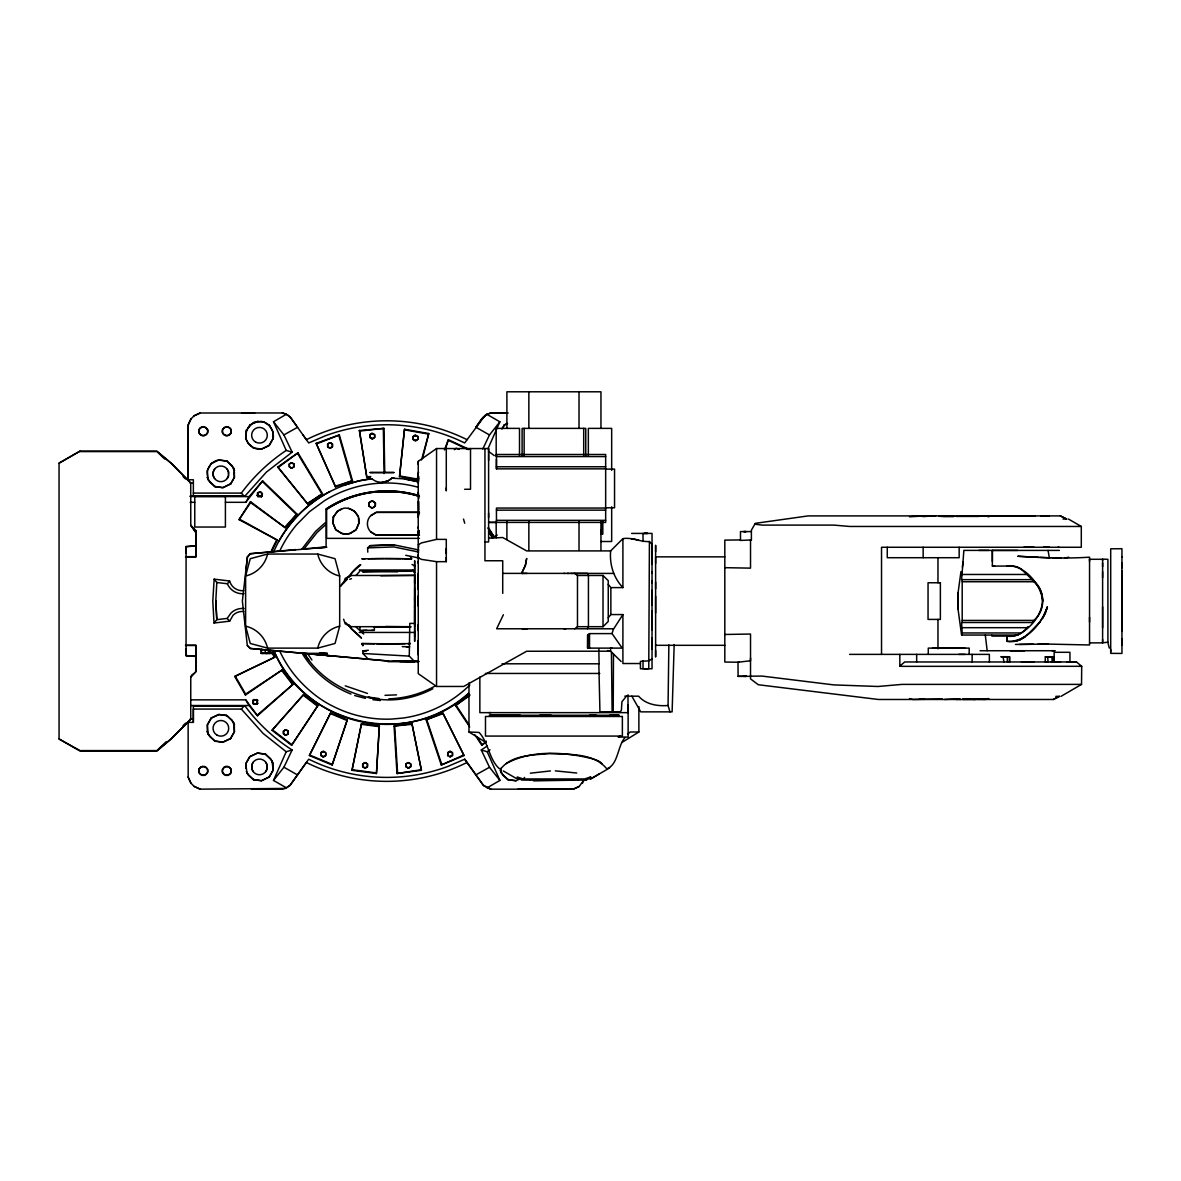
<?xml version="1.0" encoding="UTF-8"?>
<svg xmlns="http://www.w3.org/2000/svg" width="1181" height="1181" viewBox="0 0 1181 1181"><rect width="100%" height="100%" fill="white"/><g stroke="black" fill="none" stroke-linecap="round" stroke-linejoin="round"><path stroke-width="1.5" d="M190.23 495.976L193.359 495.961L193.359 479.781L188.133 479.781L188.178 424.776L190.923 418.989L194.171 415.756L199.943 413.01L254.668 412.966M188.133 479.781L188.163 425.204L190.923 418.989M185.52 556.945L195.972 556.945L196.135 532.867L190.761 525.265L190.731 482.999L171.26 463.173L156.955 451.142L79.983 451.142L59.05 463.159L59.065 738.996L79.968 751.027L156.984 751.027L171.127 738.981L190.746 719.17L190.761 676.905L192.533 674.321M183.025 725.636L185.52 723.259L188.133 723.259L188.133 722.373L193.359 722.373L193.359 709.072L241.337 709.072L243.965 706.208M185.52 645.225L195.972 645.225L195.943 671.62L190.761 676.905L195.943 671.62L195.972 645.505L185.579 645.49M416.627 494.913C386.187 486.572 352.41 491.458 326.089 509.026L326.089 547.246L250.077 553.741L247.449 556.93L246.061 568.843M414.664 631.2L414.664 641.253L414.664 577.686M414.679 610.031L414.664 631.717M414.664 607.92L414.664 597.276M414.664 582.351L414.693 565.551M414.664 566.334L414.664 560.886L414.664 563.101M414.664 626.151L414.679 605.543M414.693 601.099L414.664 588.197M418.251 640.338L418.251 654.997M418.251 630.639L418.251 624.424M418.251 606.178L418.251 595.859M418.251 589.599L418.251 573.361M418.251 563.396L418.251 561.167M418.251 554.79L418.251 557.89L421.455 559.381L436.542 561.669L446.285 561.669L446.285 539.377L436.542 539.377L421.514 542.906L418.251 544.766M418.266 531.007L418.251 535.51L418.783 530.313M418.251 528.379L418.251 526.8M418.738 512.805L418.251 517.308L418.783 501.379M418.251 464.458L418.251 461.358L436.542 448.544L488.609 448.544L488.609 453.474M436.542 561.669L436.542 686.471L463.705 686.456L526.652 651.248L610.621 651.203L621.162 661.522M436.542 539.377L436.542 448.544M446.285 557.402L446.285 561.669M488.609 538.167L502.722 537.517L526.652 550.922L610.651 550.907L622.904 538.639C632.086 537.03 640.427 542.182 649.417 541.533L652.03 544.279L652.03 556.709M488.609 517.677L488.609 513.159M488.609 448.544L488.609 541.961L484.948 541.961M496.448 456.678L496.448 454.493L605.661 454.493L605.661 522.415L488.609 522.401L496.448 522.415L496.448 508.051L605.661 508.051M496.448 459.232L496.448 468.857L605.661 468.857M533.591 780.848L574.276 780.183L533.591 780.287M585.761 455.748L585.761 428.378L522.105 428.378L522.105 455.748M588.345 455.748L588.345 428.378L611.669 428.378L611.669 470.348M600.952 529.856L600.952 534.255L602.531 534.255L602.531 521.013M602.531 520.718L602.531 534.255M574.719 628.779L577.479 626.683L603.019 626.698L603.019 575.472L577.479 575.472L574.719 573.39M652.03 649.092L652.03 590.338M652.03 580.727L652.03 605.233M652.03 573.287L652.03 544.913M655.617 645.033L655.617 656.739L655.617 650.48M655.617 612.954L655.617 596.228M655.617 588.802L655.617 582.041M655.617 563.455L655.617 557.137M655.617 551.689L655.617 545.43L655.617 645.52M750.525 658.024L750.525 660.77L737.992 662.231L724.809 662.039L724.809 540.116L740.487 539.938M1061.01 696.347L1081.53 684.39L1081.707 666.305L902.063 666.35L899.833 666.069L899.833 654.377M942.29 698.96L912.839 699.477L909.503 698.591M1030.659 578.247C1054.205 595.549 1038.926 624.291 1017.623 635.053L961.57 635.053L958.042 609.16L958.042 593.01L960.965 571.56M992.35 561.374L992.365 550.435L1059.401 550.405M1089.546 622.062L1089.546 617.279M1089.546 561.433L1089.546 559.159M1102.611 639.497L1102.611 642.863L1089.546 642.877M1102.611 627.864L1102.611 606.857M1102.611 577.657L1102.611 571.737M1102.611 566.703L1102.611 562.938M1102.611 560.488L1102.611 559.144L1107.911 559.322L1107.911 642.715L1109.313 648.118M1121.95 557.048L1121.95 548.722L1110.701 548.811L1110.701 653.359L1121.95 653.447L1121.95 570.748M1121.95 645.121L1121.95 639.054M1121.95 631.407L1121.95 563.101M414.664 621.339L414.679 617.943M446.285 548.53L446.27 550.39M1027.942 626.624C1023.056 633.237 1015.35 637.474 1006.994 636.101L1006.98 641.313C1026.215 642.641 1041.745 623.568 1047.37 606.931L1045.303 613.648L1039.93 621.988M399.916 661.183L414.826 661.419M1121.95 575.029L1121.95 577.214M288.253 733.755L288.267 730.965L285.285 729.858L283.484 731.246L283.529 734.08L286.437 735.143L288.253 733.755L285.344 735.187L283.484 733.755L283.455 730.98L286.392 729.814L288.253 731.246L288.208 734.065M320.922 752.858L322.738 751.47L325.661 752.548L325.705 755.382L323.889 756.77L320.907 755.648L320.966 752.563L323.845 751.441L325.705 752.858L325.735 755.633L322.782 756.814L320.922 755.382L320.966 752.563M332.437 446.684L332.452 443.894L329.484 442.772L327.668 444.159L327.713 446.994L330.621 448.071L332.437 446.684L329.529 448.101L327.668 446.684L327.639 443.908L330.577 442.742L332.437 444.159L332.392 446.979M368.797 505.881L368.812 502.826L372.473 500.714L375.44 503.18L375.248 506.191L371.808 508.214L368.797 505.881L372.473 508.184L375.366 505.881L375.351 502.84L371.794 500.685L368.708 503.18L368.9 506.206M405.939 764.063L407.755 762.675L410.678 763.738L410.722 766.572L408.906 767.96L405.924 766.838L405.984 763.753L408.862 762.631L410.722 764.063L410.737 766.838L407.799 768.004L405.939 766.572L405.984 763.753M414 661.7L399.975 661.7M450.67 756.77L447.702 755.648L447.747 752.563L450.625 751.441L452.485 752.858L452.515 755.633L449.577 756.814L452.485 755.382L452.441 752.548L449.518 751.47L447.717 752.858M587.607 648.118L587.666 634.832L589.526 633.621L612.053 633.606L622.195 648.118L587.607 648.118L587.666 634.832M598.841 663.796L599.933 711.863L613.205 711.863L613.485 654.097M185.683 556.679L195.972 556.664L195.943 530.594L190.761 525.265L196.135 532.867L195.943 530.594M362.7 764.063L364.56 762.631L367.498 763.797L367.468 766.572L365.608 768.004L362.67 766.838L362.7 764.063L365.667 762.675L367.483 764.063L367.424 766.897L364.516 767.96L362.7 766.572L362.744 763.738M414.664 617.825L414.664 580.831M669.952 711.863L668.062 705.5L668.859 644.988M418.074 661.463L414.413 661.419L409.276 656.105L409.777 623.376L415.195 623.435M447.747 752.563L447.702 755.648M59.065 738.996L79.703 750.437M648.753 668.756L649.417 541.533M674.174 644.634L672.122 711.863L640.737 711.863L631.85 696.185M1045.333 656.739L1045.215 661.965L1048.064 661.965L1047.65 656.769L1045.333 656.739L1053.496 656.739L1053.496 661.965L1052.684 661.965M577.479 626.683L577.479 575.472M247.449 556.93L250.505 553.638M59.05 463.159L79.983 451.142M374.466 626.624L374.347 630.344L359.984 630.344L359.88 626.683M368.369 659.219L362.907 653.477L362.995 650.879L368.354 650.229M419.181 661.478L388.091 661.006L327.063 655.47L327.137 653.344L303.591 653.344L250.18 648.428L247.316 645.49L242.371 601.085L247.449 556.738M185.816 553.284L186.081 546.523L195.81 545.696M962.19 622.505L962.19 579.65M333.367 517.042L333.086 523.449L335.552 529.368L341.486 533.458L348.247 534.152L355.806 530.166L358.817 523.449C360.781 514.636 352.115 507.077 343.656 508.214L337.545 511.181L333.367 517.042L337.545 511.181L341.486 508.908M234.429 726.832L234.178 732.205L230.339 738.819L222.692 742.199L214.514 740.915L208.328 734.449L207.236 731.615L207.59 724.455L211.414 717.841L219.076 714.446L227.239 715.73L233.425 722.211L234.517 725.031L231.963 720.011L226.294 715.361L218.574 714.564L210.971 718.343M234.429 472.341L234.178 477.715L230.797 483.826L222.692 487.709L214.514 486.424L208.314 479.944L207.177 477.094L209.805 482.143L215.459 486.808L223.179 487.605L230.797 483.826M273.091 763.62L272.752 770.794L269.371 776.906L261.267 780.789L253.103 779.504L246.903 773.024L245.825 763.62L249.988 756.431L257.65 753.035L265.828 754.319L272.014 760.785L273.091 763.62L270.538 758.601L264.884 753.95L257.163 753.138L249.545 756.932L246.165 763.029L245.869 768.388M919.822 515.92L924.634 516.422L912.839 515.905L925.136 515.905L909.503 516.806M941.537 516.038L938.88 516.23L943.442 515.905L938.88 516.23L941.611 516.437M956.138 699.477L959.075 699.3L954.986 698.96L960.537 699.432L956.905 698.96M973.395 699.477L988.866 698.591M214.16 579.162L216.817 582.513L215.783 601.085L216.802 619.656L214.027 623.022L212.787 601.099L214.16 579.162L229.601 580.993L230.767 583.872A13.139 13.139 0 0 0 243.699 590.633M207.28 475.308C206.498 467.868 211.502 461.003 219.076 459.955L227.239 461.24L233.425 467.72L234.517 470.54L231.963 465.521L226.294 460.87L218.574 460.073L210.956 463.853M282.2 669.922L245.441 695.019L245.618 694.133L282.2 669.922L293.168 684.212L257.502 715.76L245.722 699.846L190.997 699.846M376.444 773.525L379.352 726.005L361.489 723.643L351.997 770.307L376.444 773.525L379.352 726.005M333.529 516.422L333.086 523.449L336.083 530.151L343.582 534.166L350.417 533.458L356.352 529.368L358.817 523.449L358.478 518.179M343.627 582.912L345.177 578.41L350.639 575.487L415.343 575.472M186.067 551.704L186.081 546.523L186.067 655.662L195.81 656.474M610.651 550.907C609.411 564.252 613.53 577.819 622.904 587.607L610.857 587.607L608.245 584.359M254.048 448.219L248.379 443.554L245.633 438.195L246.563 429.663L245.825 438.55C248.084 445.355 254.328 450.271 261.769 449.016L269.445 445.178L273.298 438.195C274.125 430.209 269.475 422.518 261.104 421.381L252.926 422.783L257.827 421.41L264.308 422.252L270.021 426.061M418.487 548.073L418.709 545.356M418.605 478.172L418.251 483.162L418.783 476.489M962.279 635.053L961.6 622.505L1032.076 622.505L1037.686 616.438A26.13 26.13 0 0 0 1037.686 585.717L1032.076 579.65L961.6 579.65L963.873 550.39L1017.609 550.39M307.739 504.007L277.771 466.997L307.739 504.007L322.502 493.673L297.966 452.854L277.771 466.997M418.133 476.179L417.247 479.737L399.518 476.607L404.493 429.249L428.777 433.53L422.577 458.405M399.518 476.607L404.493 429.249M961.91 571.634L961.6 574.468L1026.88 574.468L1032.076 579.65M962.426 567.101L963.017 562.126M418.605 531.642L418.251 535.51L418.605 532.867M266.995 653.344L261.134 653.344L261.237 649.491L261.695 653.344L265.43 653.344L265.09 649.845L261.237 649.491M363.202 630.27L363.01 631.392L362.006 631.259M351.997 770.307L361.489 723.643M474.747 734.597L481.818 745.3L486.277 741.137M252.955 703.507L253.782 699.565L257.635 700.348L256.808 704.275L252.955 703.507L253.871 704.348L257.694 703.448L256.705 699.506L257.635 700.348M278.672 467.1L297.966 452.854M417.247 479.737L418.517 472.046M421.528 459.94L428.777 433.53M487.915 528.025L494.116 536.868L488.535 527.73M245.618 576.003L250.254 558.687L267.57 554.051L317.733 554.051L335.035 558.687L339.685 576.003L339.685 626.166L335.035 643.468L317.733 648.118L267.57 648.118L250.254 643.468L245.618 626.166L245.618 576.003A29.171 29.171 0 0 0 267.57 554.051M612.053 633.606L613.47 628.779M257.163 495.37L257.975 492.595L260.292 491.901L262.448 493.998L261.355 496.817L257.989 496.64L257.163 495.37L262.212 495.902L262.197 493.348L260.292 491.901M1047.37 606.931L1042.823 618.268M327.137 655.47L327.137 653.344L324.273 653.344L323.683 655.16L303.591 653.344M418.251 513.573L418.768 511.978M332.156 764.993L347.273 719.834L330.621 712.94L309.378 755.56L332.156 764.993L347.273 719.834M464.044 755.56L442.786 712.94L426.149 719.834L441.266 764.993L464.044 755.56L442.786 712.94M335.552 486.882L316.183 443.377L335.552 486.882L352.484 480.711L339.36 434.948L316.183 443.377M444.425 449.961L448.352 439.701L469.108 449.385M445.532 448.854L448.352 439.701M503.386 614.725L496.64 628.779L613.751 628.779L622.904 614.563L610.857 614.563L608.245 617.811M490.971 789.159L483.132 785.055L464.709 759.191L447.717 766.499A176.309 176.309 0 0 1 316.316 762.734L308.699 759.206L290.201 785.144L286.481 787.86L273.49 780.434L286.201 751.736L292.135 749.965A176.309 176.309 0 0 1 245.131 706.164L193.359 706.208L193.359 722.373M292.135 749.965L283.927 767.207L273.49 780.434M487.989 448.691L499.873 421.824L486.823 414.28L482.926 417.41L475.913 427.227L489.48 434.962L499.873 421.824M464.709 759.191L483.841 785.941L490.41 789.174L573.479 789.159L579.251 786.413L583.872 780.036M624.911 737.697C617.456 745.964 618.357 764.771 606.783 768.816C593.63 752.607 568.563 754.6 549.386 753.581C532.838 755.22 511.772 754.703 500.847 768.846L499.238 768.58C488.934 759.191 488.639 742.672 479.102 732.441L468.975 731.999L468.975 682.869M587.459 628.779L588.433 626.698L588.433 601.085L588.433 575.472L587.459 573.39L502.722 573.39M582.484 783.165L583.872 780.272M482.749 449.046L489.48 434.962M309.378 755.56L330.621 712.94M441.266 764.993L463.188 755.279M253.192 762.203L251.73 765.111L251.937 769.111A7.839 7.839 0 0 0 266.995 769.111L267.231 765.126L265.74 762.203M265.74 771.621L267.186 768.713L266.995 764.712A7.839 7.839 0 0 0 251.937 764.712L251.701 768.698L253.192 771.621M227.151 478.541L228.642 475.633M214.602 469.137L213.126 472.001L213.348 476.032A7.839 7.839 0 0 0 228.405 476.032L228.612 472.031L227.151 469.137M387.914 661.685L414.826 661.685M317.039 443.702L339.36 434.948M502.353 428.319L504.494 424.761L507.55 423.418M214.027 623.022L229.675 621.162L233.056 615.257A13.139 13.139 0 0 1 243.699 611.537M977.824 698.975L978.739 699.462M211.414 463.351L207.236 470.54L208.314 479.944M253.103 447.835L261.267 449.134L268.943 445.724L273.298 438.195M230.339 484.313L234.576 477.094L233.425 467.72M211.414 717.841L207.177 725.075L208.328 734.449M230.339 738.819L234.576 731.585L233.425 722.211M268.928 777.393L273.165 770.16L272.014 760.785M501.955 429.102L504.494 424.761M225.409 502.309L245.751 502.309L249.102 496.625L262.64 480.874L296.889 513.956L285.315 527.759L250.638 502.575L250.505 501.674L285.315 527.759M246.165 431.375L250.224 424.761L257.827 421.41M279.041 540.883C290.866 519.92 308.772 502.619 330.089 491.444M505.94 763.708C531.627 749.507 564.887 751.854 592.788 758.866A49.661 7.47 6.1 0 1 600.45 762.158L601.882 763.649M272.191 550.626A125.142 125.142 0 0 1 277.402 540.175L239.049 519.64L250.505 501.674M239.049 519.64L250.638 502.575M291.589 745.3L317.881 705.588L303.576 694.62L272.029 730.286L291.589 745.3L317.881 705.588M421.425 770.307L411.933 723.643L394.07 726.005L396.978 773.525L421.425 770.307L411.933 723.643M475.913 427.227L481.376 419.329L486.823 414.28L491.281 412.981L507.52 412.981M324.937 522.962L315.519 531.42L301.923 549.017L304.093 548.825L317.054 532.498L326.089 524.334M613.205 711.863L620.305 711.818L621.383 710.283L621.944 701.721L626.417 696.185M215.813 600.612L216.802 619.656L227.18 618.416L230.93 613.116A16.15 16.15 0 0 1 244.024 608.54M348.794 577.406L352.307 572.445L360.751 564.798M366.863 477.537L359.408 430.504L366.863 477.537L370.45 477.213M247.479 428.437L250.224 424.761M523.906 778.279L524.585 777.438M216.817 582.513L227.372 583.754L229.601 580.993M245.751 502.309L262.64 480.874M285.167 526.859L296.889 513.956M272.029 730.286L303.576 694.62M396.978 773.525L420.672 769.82M190.938 495.99L245.072 495.961L266.36 472.134L292.15 452.146L283.912 434.903L273.505 421.735L286.333 414.295L290.29 417.114L297.553 427.301L283.912 434.903M345.561 579.635L349.517 575.87L351.348 575.472M356.042 575.368L360.131 570.91M247.626 428.526L251.863 423.935M261.355 496.817L262.212 495.902M360.146 431.035L383.973 428.349L384.74 472.297M343.435 582.292L347.303 579.089L340.29 586.44L342.682 583.074M1040.225 621.678C1030.998 630.713 1021.875 644.088 1006.98 641.313L1006.98 636.087M190.731 719.17L171.201 738.789L156.97 750.585L80.721 750.585M603.019 626.698L608.245 621.472L608.245 580.698L603.019 575.472M158.284 749.285L166.063 741.845M253.871 704.348L252.882 700.407L253.782 699.565M256.808 704.275L257.694 703.448M367.778 552.162L367.616 547.866L370.007 545.681L393.804 544.825L418.945 550.006M590.81 778.633L590.028 779.327L599.151 774.013M257.561 714.859L293.168 684.212M529.767 780.124L521.677 780.036L517.219 776.98L523.257 778.958L584.565 778.958L590.618 776.995L586.204 780.021L578.085 780.124M899.833 666.069L904.72 661.965L1069.956 661.965L1069.956 652.296L1054.161 652.296L1054.175 661.965M394.055 477.965L392.24 477.877C386.881 483.265 377.787 483.885 372 478.807L369.904 478.895M468.355 693.601C409.999 748.843 303.163 725.592 273.874 650.524M590.618 776.995L586.204 780.021M469.698 726.965L455.541 705.588L469.831 694.62M455.541 705.588L469.772 695.52M481.818 745.3L486.011 742.081M291.116 462.745L294.039 463.808L294.084 466.643L292.268 468.03L289.36 466.967L289.301 464.133L291.116 462.745L294.084 464.133L294.113 466.908L291.161 468.075L289.301 466.643L289.286 463.867L292.224 462.701M371.69 433.412L374.613 434.49L374.657 437.324L372.842 438.712L369.933 437.634L369.889 434.8L371.69 433.412L374.657 434.8L374.687 437.575L371.749 438.741L369.889 437.324L369.86 434.549L372.797 433.383M414.9 435.302L417.808 436.365L417.867 439.199L416.052 440.602L413.129 439.524L413.084 436.69L414.9 435.302L417.867 436.69L417.882 439.465L414.944 440.631L413.084 439.199L413.07 436.424L416.007 435.258M454.331 449.695L456.191 448.263L459.069 449.4M627.702 733.962L630.255 731.999L638.877 731.999L638.877 706.518M380.179 483.162L388.165 480.859L392.24 477.877M418.251 517.308L418.251 515.61M418.783 512.613L418.384 515.743M307.842 503.106L322.502 493.673M487.074 787.875L499.917 780.42L489.51 767.266L481.272 750.009L487.369 745.89M652.03 658.865L648.915 660.829L640.427 661.39L640.427 668.756L652.03 668.756L652.03 637.829M419.063 535.244L376.089 535.229L370.745 531.922A11.5 11.5 0 0 1 370.745 515.669L376.089 512.362L419.063 512.333M621.87 742.495L638.877 731.999M419.491 538.359L326.62 538.359L326.62 509.321C353.621 491.503 388.608 486.572 419.447 496.433M494.116 536.868L497.26 534.993M1024.783 637.031L1019.926 639.851L1014.199 641.298M326.089 509.026C353.208 491.06 388.328 486.114 419.344 495.887M591.415 778.5L609.632 767.93M370.745 515.669L376.518 512.333L419.491 512.347M195.957 656.282L186.067 655.662L185.742 648.886M475.869 774.854L489.51 767.266M1024.724 637.12L1018.819 640.235L1014.007 641.313M724.809 634.477L750.525 634.035L750.525 678.883L758.305 684.744L878.369 699.477L1053.319 699.477L1059.46 696.347L1055.799 696.347M1053.304 699.477L1059.46 696.347M245.441 695.019L234.724 676.462L274.848 657.167L272.944 652.37M234.724 676.462L274.848 657.167M504.036 425.263L507.092 423.758M230.797 738.317L223.179 742.096L215.459 741.299L209.805 736.634L207.236 731.615M269.371 776.906L261.769 780.685L253.103 779.504M434.667 686.264C420.643 694.029 404.876 698.311 388.874 698.842M349.724 579.295L351.495 578.631M432.837 688.759C413.188 699.108 389.745 703.079 368.147 697.07L378.835 698.488M257.989 496.64L257.975 492.595M194.171 415.756L200.357 412.996M579.251 786.413L573.051 789.174L517.942 789.203M520.349 778.751L515.757 780.789L507.594 779.504L501.394 773.024L500.257 770.16L502.87 775.223L508.539 779.873L516.259 780.685M620.276 736.132L618.121 737.062L628.13 737.062L628.13 704.791M426.149 719.834L442.506 713.796M1063.018 519.035L1066.679 519.035L1060.361 515.905L808.158 515.905L755.338 523.331L751.396 530.151L751.396 539.938L740.487 540.44L740.487 531.583L751.396 531.583M335.876 486.041L352.484 480.711M943.412 515.905L939.441 515.949L953.968 515.905M286.481 787.86L282.348 789.159L251.391 789.203M344.468 485.111L359.555 480.726L372 478.807M1017.623 635.053L1011.807 636.087L991.892 636.087L991.73 635.053M381.98 482.453L388.165 480.859M1047.119 644.058L1089.546 644.974L1089.546 557.181C1065.661 558.775 1041.76 557.757 1017.771 556.251L1038.985 557.329M1064.45 558.229L1068.643 557.181M257.325 492.905L260.765 492.049M530.343 773.186L550.449 770.942M252.882 700.407L255.421 699.802M921.652 516.422L924.133 515.905L920.708 516.112L924.634 516.422M304.093 548.825L326.827 547.246M738.893 662.069L737.992 662.231L738.095 676.329L746.481 676.329M394.07 726.005L411.431 724.396M250.077 553.741L295.737 549.564M956.241 516.422L978.946 516.422M186.436 546.729L195.957 545.873M359.408 430.504L383.973 428.349M367.394 476.799L370.745 476.504M962.869 698.96L985.515 699.477M384.991 695.314L396.506 694.871M317.837 547.571L325.587 547.29M370.007 545.681L393.878 544.84M367.616 547.866L393.804 546.921L418.709 552.044M291.161 468.075L292.268 468.03M285.344 735.187L286.437 735.143M322.738 751.47L323.845 751.441M449.518 751.47L450.625 751.441M322.782 756.814L323.889 756.77M407.755 762.675L408.862 762.631M371.749 438.741L372.842 438.712M329.484 442.772L330.577 442.742M414.944 440.631L416.052 440.602M329.529 448.101L330.621 448.071M285.285 729.858L286.392 729.814M407.799 768.004L408.906 767.96M1048.049 550.39L1049.348 557.816M489.288 715.258L619.006 715.258L609.514 715.258M190.141 496.522L249.102 496.625M1050.057 557.831L1040.446 557.373M368.103 558.761L374.584 558.657M404.094 643.689L410.398 643.571M408.109 643.615L410.279 643.571M364.988 558.82L361.814 558.834L370.184 558.716M404.965 643.675L379.603 643.822M403.223 643.704L398.824 643.778M371.129 558.702L384.312 558.583M1079.847 666.364L1081.707 666.305L1076.482 661.965L1066.856 661.965M1033.39 644.25L1015.453 644.442M1046.381 644.073L1038.055 644.191M1043.827 644.103L1019.498 644.413M375.145 558.643L379.588 558.598M380.71 575.708L415.225 575.309M398.277 643.778L393.819 643.822M1046.632 644.073L1048.492 644.044L1043.65 644.103M1076.482 661.965L1071.551 661.965M464.605 489.288L470.51 489.244L470.51 448.544M373.24 630.344L371.675 630.344M263.422 653.329L261.695 653.344M1047.65 656.769L1053.496 656.739M647.675 668.756L644.295 668.756M380.134 558.598L393.819 558.598M393.273 643.822L364.663 643.601M750.525 676.167L762.114 676.093L833.889 684.906L877.926 686.486L902.063 684.39L1081.53 684.39M962.869 699.477L975.595 699.388M1024.724 650.731L1010.154 650.731M668.062 705.5C657.684 706.371 645.682 704.496 638.641 696.185L624.808 696.185M941.788 516.466L953.968 516.422L943.412 516.422M743.307 531.583L746.023 531.583L744.355 531.583M644.472 533.413L645.062 533.413M1009.548 656.739L1009.445 661.965L1007.349 661.965L1007.29 656.739L1000.868 656.725L1009.548 656.739L1009.637 661.965M738.095 676.329L750.525 676.329M607.536 711.863L620.305 711.818M508.11 412.981L490.366 413.01L485.066 415.387L464.709 442.934L457.106 439.435A176.309 176.309 0 0 0 325.69 435.656L308.699 442.964L302.794 434.667M645.49 533.413L647.542 533.413L644.147 533.413M385.198 558.583L402.883 558.716M522.046 573.39L523.021 573.39M406.028 626.683L407.238 626.683M527.317 628.779L522.046 628.779M964.98 648.118L953.17 648.118M743.307 676.329L746.023 676.329L744.975 676.329M79.968 451.585L156.984 451.585L171.201 463.38L190.731 482.999M496.448 456.575L605.661 456.575M496.448 466.775L605.661 466.775M605.661 469.123L614.548 469.123L614.548 507.786L605.661 507.786M188.133 478.91L185.52 478.91L183.025 476.519M190.23 483.25L193.359 483.25M193.359 493.097L241.337 493.097A181.092 181.092 0 0 1 286.201 450.433L292.15 452.146M193.359 495.961L245.072 495.961M418.783 498.913L418.251 492.182L418.605 497.216M190.141 502.309L194.762 502.309M496.448 510.148L605.661 510.148M1040.756 515.876L1049.2 515.905M961.526 515.935L1035.073 515.905M925.107 516.422L935.662 515.905M496.448 520.334L605.661 520.334M881.528 654.377L881.528 547.261L1081.294 547.261L1081.294 526.46L849.626 526.46L833.889 525.102L762.114 525.102L754.851 524.172M419.491 535.244L376.518 535.259L370.745 531.922M751.396 539.938L750.525 539.938L750.525 568.135L724.809 567.677M600.893 541.503L611.669 541.503L611.669 506.841M1023.868 547.261L1034.098 547.261M1043.295 547.261L1049.466 547.261M1057.925 547.261L1059.077 547.261M988.822 550.39L978.872 550.39M655.617 556.856L724.809 556.856M1089.546 559.292L1102.611 559.292L1102.611 642.863L1107.911 642.169M992.365 550.435L992.35 566.068L994.638 566.068M1006.714 566.068C1024.399 564.001 1041.435 585.259 1042.675 601.085M992.35 566.068L1011.984 566.068A15.678 15.678 0 0 1 1020.694 568.711L1026.88 574.468M359.231 569.995L414.177 569.995M361.873 571.294L411.549 571.294M522.282 573.39L527.066 573.39M563.839 573.39L564.828 573.39M962.279 581.746L1034.187 581.746M962.279 620.424L1034.216 620.409M410.368 626.683L350.639 626.683L345.192 623.789L343.627 619.243M373.536 627.214L409.497 627.214M961.6 627.687L1026.88 627.687M359.231 632.44L415.136 632.44M962.19 632.957L1021.388 632.957M655.617 645.313L724.809 645.313M952.801 648.118L932.518 648.118M362.995 650.879L366.612 650.879M980.068 650.731L1054.84 650.731L1051.961 650.731M261.119 653.344L274.996 653.344L265.858 653.344M958.913 654.377L965.039 654.377M849.626 654.377L989.368 654.377L989.368 661.965M1021.447 661.965L1033.877 661.965M1051.208 661.965L1060.582 661.965M640.427 663.53L622.904 663.53L622.904 614.563M502.073 663.796L599.077 663.796L598.856 649.314M485.421 673.45L599.786 673.45M955.119 698.96L944.564 699.477M190.968 705.529L249.102 705.529L257.502 715.76M490.942 715.258L489.894 715.258L520.319 715.273M190.23 718.904L193.359 718.904M241.574 412.966L282.938 412.981L288.061 415.21L291.235 418.443L306.366 439.686A180.294 180.294 0 0 1 467.026 439.672M631.614 533.413L652.03 533.413L652.03 544.279M567.057 573.39L569.109 573.39M570.6 573.39L613.633 573.42M563.839 628.779L565.906 628.779M610.474 648.118L611.965 648.118M488.875 712.645L490.824 712.645M539.761 715.258L551.247 715.273M589.334 715.258L596.316 715.258M269.194 653.344L270.405 653.344M269.534 650.2L270.08 653.344L265.577 653.344L268.382 653.344L268.323 650.111L269.534 650.2L271.364 653.344L274.405 653.373L273.903 650.642L265.09 649.845M616.925 715.273L618.15 715.273L616.777 715.258M271.364 653.344L274.405 653.373L273.903 650.642M394.528 558.613L401.009 558.687M376.68 643.793L378.894 643.822M385.626 626.52L411.15 626.816M374.569 643.763L361.917 643.571L363.881 643.586M409.276 656.105L362.907 653.477M402.322 558.702L411.623 558.834L410.56 556.827L411.623 558.834L408.464 558.82M406.338 646.775L409.659 646.819M404.094 558.731L408.759 558.82M402.263 646.642L409.423 646.775M393.243 661.08L417.912 661.478M1060.981 558.214L1052.286 557.978M555.321 770.868L576.727 773.024M364.56 762.631L365.667 762.675M364.516 767.96L365.608 768.004M393.096 478.275L402.16 478.733A123.326 123.326 0 0 1 417.38 481.627L405.349 479.102M919.586 698.96L924.856 699.359M274.464 650.687L343.258 656.946M388.091 661.006L340.025 656.651M330.34 655.78L307.651 653.698L311.902 660.002M262.241 649.565L250.21 648.443L247.316 645.49M372.945 699.728L380.474 700.54M361.991 724.396L378.673 726.595M352.75 769.82L375.838 772.846M638.567 539.983L631.141 538.639M405.053 429.943L427.994 433.988M400.211 476.032L416.79 478.955M405.733 555.291L419.225 558.067M607.551 650.539L610.621 651.203L610.621 649.58M351.348 626.683L349.517 626.284L345.605 622.564M376.65 699.122C347.539 694.561 319.815 678.795 304.137 653.388M354.654 695.535L365.46 698.37M985.515 515.905L988.866 516.806M367.498 693.454L345.251 685.836M481.272 750.009L487.207 751.736L499.917 780.42M282.377 412.996L286.333 414.295M226.294 460.87L227.239 461.24M214.514 486.424L215.459 486.808M507.594 779.504L508.539 779.873M226.294 715.361L227.239 715.73M264.884 753.95L265.828 754.319M330.916 713.796L346.461 720.248M310.234 755.279L331.758 764.181M351.008 694.059C330.946 686.102 313.127 671.827 302.1 653.167M188.133 722.373L188.178 777.393L190.923 783.165L194.171 786.413L200.371 789.174M448.721 440.528L468.207 449.621M194.171 786.413L199.943 789.159L285.285 788.436L289.921 785.498L306.366 762.468A180.294 180.294 0 0 0 467.041 762.468M348.321 508.199L354.344 511.181L358.522 517.042M1060.331 515.905L1066.679 519.035M239.92 519.404L277.402 540.175M283.927 767.207L297.494 774.928M1068.436 519.035L1081.294 526.46M503.268 770.927L516.2 778.412M468.975 731.999L485.981 742.465M412.036 564.429L414.974 566.29M361.386 637.725L351.717 628.956L349.059 624.985M436.542 686.471L418.251 673.642L418.251 461.358M286.201 751.736L263.142 733.475L241.337 709.072M488.639 451.422L494.234 455.586M361.386 638.153L351.2 628.72A44.996 44.996 0 0 1 348.498 624.852M324.273 653.344L327.063 655.47M303.635 695.52L316.995 705.766M272.929 730.227L291.412 744.414M254.048 779.873L248.379 775.223L246.416 771.429M517.706 779.224L516.732 778.279M412.199 570.393L414.664 572.652M356.278 627.259L363.689 634.02M158.284 452.869L164.764 459.069M262.654 481.774L295.988 513.971M243.965 495.961L241.337 493.097M227.18 618.416L229.675 621.162M282.023 670.808L292.268 684.153M304.255 653.403L309.097 660.43M456.427 705.766L469.211 725.09M477.08 736.974L482.01 744.414M297.76 453.74L321.616 493.451M488.845 531.834L492.536 538.005M245.722 699.846L249.102 705.529M268.884 424.791L272.752 431.375L273.091 438.55M235.58 676.743L245.618 694.133M214.602 478.541L213.156 475.707L213.348 471.647A7.839 7.839 0 0 1 228.405 471.647L228.568 474.304M188.163 776.965L190.923 783.165M273.505 421.735L286.201 450.433M271.955 652.074L273.992 656.872M426.961 720.248L441.664 764.181M463.498 519.064L464.724 523.213M338.917 435.73L351.687 480.283M1002.994 656.725L1003.968 661.965M985.279 635.053L987.198 650.731M500.847 768.314L501.394 773.024M186.022 650.465L186.465 655.44M414.693 636.618L414.664 633.06M394.749 726.595L397.569 772.846M418.251 501.379L418.694 510.207M1051.931 656.754L1052.153 661.965M364.56 630.344L366.951 630.344M383.338 428.998L384.12 473.551M611.433 652.06L612.112 711.863M1110.716 649.461L1110.716 651.897M958.042 593.836L958.042 593.01L958.042 609.16M446.285 552.575L446.285 553.549L446.27 549.254M1121.95 625.738L1121.95 627.332M652.03 557.712L652.03 564.149M652.03 571.56L652.03 583.134M589.526 633.621L589.54 648.118M446.285 487.901L446.285 490.646L446.285 448.544M414.664 564.119L414.664 573.213M414.664 575.605L414.664 583.311M1121.95 556.605L1121.95 567.736M972.14 654.377L972.14 661.965M969.158 654.377L969.202 648.118L928.281 648.118L928.281 654.377M959.164 547.261L959.164 557.712L887.271 557.712L887.271 547.261M937.965 557.712L937.965 582.764M937.965 619.405L937.965 648.856M923.158 547.261L923.158 557.712M916.663 654.377L916.663 661.965M652.03 610.872L652.03 629.813M643.025 533.413L643.025 541.533M643.025 660.637L643.025 668.756M627.997 694.827L627.997 712.645L479.855 712.645L479.855 677.023M622.904 538.639L622.904 587.607M610.857 587.607L610.857 614.563M600.952 428.378L600.952 391.797L506.9 391.797L506.9 428.378M600.952 521.101L600.952 550.405M583.709 428.378L583.709 455.748M579.015 391.797L579.015 428.378M579.015 521.293L579.015 550.405M528.852 391.797L528.852 428.378M528.852 521.293L528.852 550.405M524.143 428.378L524.143 455.748M519.507 455.748L519.507 428.378L496.182 428.378L496.182 455.748M506.9 521.293L506.9 539.496M502.722 593.379L502.722 560.754L484.948 560.754L484.948 448.544M496.448 454.493L496.448 468.857M496.182 521.441L496.182 537.857M488.609 454.493L488.609 460.457M362.921 572.268A24.875 0.768 0 0 1 369.225 571.944L379.721 571.752A24.875 0.768 0 0 1 397.702 571.811M578.321 780.139A66.727 1.402 0 0 1 530.048 780.11M326.62 509.321A109.744 109.744 0 0 1 374.023 492.137L399.399 492.137A109.744 109.744 0 0 1 418.93 496.241M349.015 576.505A44.996 44.996 0 0 1 360.175 564.739M317.733 648.118A29.171 29.171 0 0 1 339.685 626.166M339.685 576.003A29.171 29.171 0 0 1 317.733 554.051M469.846 684.95A118.1 118.1 0 0 1 402.883 718.063L391.516 719.081A118.1 118.1 0 0 1 333.441 706.489C319.342 699.683 306.912 689.291 296.652 677.495A118.1 118.1 0 0 1 279.764 651.174M279.749 550.996A118.1 118.1 0 0 1 296.652 524.689L309.452 511.727L324.613 500.626A118.1 118.1 0 0 1 418.266 487.281M245.618 626.166A29.171 29.171 0 0 1 267.57 648.118M468.591 693.306A123.326 123.326 0 0 1 275.129 653.595M273.697 551.704A123.326 123.326 0 0 1 369.55 478.955M488.949 532.129A123.326 123.326 0 0 1 492.639 537.931M490.012 749.817A181.092 181.092 0 0 1 487.207 751.736M271.054 551.645A125.777 125.777 0 0 1 276.531 540.426M244.024 593.63A16.15 16.15 0 0 1 227.372 583.754M526.652 558.554L525.22 565.832L521.559 573.39L525.456 565.241L526.652 558.554M207.797 430.194L207.384 433.412L204.195 435.848L200.445 434.844L198.762 432.29L199.19 429.087L202.305 426.71L206.144 427.67L207.797 430.194M231.314 430.194L230.9 433.412L227.785 435.789L223.962 434.844L222.279 432.29L222.707 429.087L225.896 426.651L229.66 427.67L231.314 430.194M199.19 768.757L198.762 771.961L200.445 774.5L204.195 775.518L207.384 773.068L207.826 769.864L206.144 767.325L202.379 766.307L199.19 768.757M222.707 768.757L222.279 771.961L223.962 774.5L227.712 775.518L230.9 773.068L231.328 769.864L229.645 767.325L225.896 766.307L222.707 768.757M418.783 530.889L418.251 534.019L418.783 530.889M200.445 427.67L198.777 430.194L199.19 433.412L202.305 435.789L206.144 434.844L207.826 432.29L207.384 429.087L204.195 426.651L200.445 427.67M223.962 427.67L222.294 430.194L222.707 433.412L225.896 435.848L229.645 434.844L231.328 432.29L230.9 429.087L227.785 426.71L223.962 427.67M200.445 767.325L198.777 769.864L199.19 773.068L202.305 775.459L206.144 774.5L207.797 771.961L207.384 768.757L204.283 766.366L200.445 767.325M223.962 767.325L222.294 769.864L222.707 773.068L225.822 775.459L229.66 774.5L231.314 771.961L230.9 768.757L227.785 766.366L223.962 767.325M925.107 515.905L920.708 516.112L925.107 515.905M323.343 653.344L319.387 653.344L323.343 653.344M372.118 472.533L370.125 472.533L393.893 472.533L372.118 472.533M225.409 496.404L194.762 496.419L194.762 527.036L225.409 527.036L225.409 496.404M940.371 582.764L928.045 582.764L928.045 619.405L940.371 619.405L940.371 582.764M622.372 716.483L485.48 716.483L485.48 736.073L622.372 736.073L622.372 716.483M362.862 645.594L361.799 643.586L362.862 645.594M255.539 442.034A7.839 7.839 0 0 0 267.305 435.258A7.839 7.839 0 0 0 255.539 428.467A7.839 7.839 0 0 0 255.539 442.034M216.964 735.113A7.839 7.839 0 0 0 228.715 728.323A7.839 7.839 0 0 0 216.964 721.532A7.839 7.839 0 0 0 216.964 735.113"/></g></svg>
